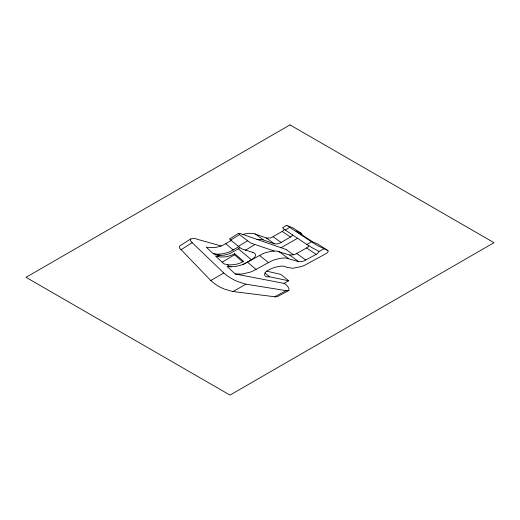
<?xml version="1.0" encoding="UTF-8"?>
<svg xmlns="http://www.w3.org/2000/svg" width="520" height="520" viewBox="0 0 520 520"><rect width="100%" height="100%" fill="white"/><g stroke="black" fill="none" stroke-linecap="round" stroke-linejoin="round"><path stroke-width="0.78" d="M302.022 234.897L301.697 233.603L293.124 228.046A2.009 1.157 0 0 0 292.877 227.91L286.65 225.336L315.315 244.296A154.785 89.362 0 0 0 318.091 245.882L327.652 250.432A1.45 0.839 0 0 1 327.88 250.549L328.263 251.329L327.294 252.733A9.295 5.369 0 0 1 326.358 253.455L304.922 265.122A32.565 18.798 0 0 1 301.308 266.552L292.728 268.294L286.624 267.286A3.133 1.814 0 0 0 286.325 267C282.893 265.219 278.726 266.428 275.184 267.3A26.527 15.314 0 0 0 268.99 269.854C263.692 271.628 262.457 277.894 269.516 276.789L288.776 280.8L284.024 283.374L235.19 273.975L227.039 266.435L230.854 266.78L234.982 266.468A22.126 12.772 0 0 0 237.185 266.091L240.844 265.142A30.648 17.693 0 0 0 244.25 263.913L262.867 253.669A30.511 17.615 0 0 1 265.59 252.661L271.31 251.284L276.322 251.024L289.868 255.067L293.911 254.69A11.622 6.708 0 0 0 296.101 253.844L306.605 247.956A10.101 5.831 0 0 0 308.074 246.928L308.952 245.823M222.17 262.164L234.514 254.787L234.65 253.695L243.614 261.391L240.975 262.697A23.725 13.702 0 0 1 237.718 263.842L235.983 264.284A17.381 10.036 0 0 1 233.656 264.706L228.982 264.888L224.061 263.919L215.41 255.905L220.324 256.978L224.386 256.939A15.977 9.223 0 0 0 227.227 256.49L228.93 256.067A21.639 12.493 0 0 0 232.102 254.976L234.65 253.695M286.683 225.31L282.542 227.786L284.245 229.365L283.517 230.406A8.307 4.797 0 0 1 282.197 231.413L271.518 237.556A8.84 5.103 0 0 1 270.049 237.972L266.584 238.102L253.721 233.513L250.023 233.279L245.609 233.772A18.07 10.433 0 0 0 242.873 234.455M292.597 234.962L291.824 236.041A8.899 5.135 0 0 1 290.485 237.029L280.586 242.775A10.043 5.798 0 0 1 278.48 243.575L277.466 243.815A6.188 3.575 0 0 1 276.731 243.925L274.352 243.808L262.457 239.642L256.939 239.35M285.942 249.438L240.233 233.539L238.518 233.324L239.375 234.507L249.912 242.457A39.188 22.627 0 0 0 251.478 243.315L274.177 250.998M221.162 245.98L197.633 239.363C194.591 237.874 186.752 237.958 192.16 242.665L224.192 273.351L228.189 276.439A62.471 36.069 0 0 0 231.914 278.74L233.513 279.611A50.642 29.237 0 0 0 237.614 281.548L245.505 284.089L286.156 290.647C292.494 291.902 286.988 284.317 284.024 283.374M190.781 238.888L179.751 245.993L179.316 246.916L179.719 248.222L211.192 280.956L215.046 284.05A54.249 31.323 0 0 0 218.699 286.332L220.285 287.19A44.161 25.493 0 0 0 224.386 289.075L232.408 291.44L275.535 296.868L277.401 296.601L288.873 290.511M180.967 249.802L192.16 242.665M238.563 233.298L229.541 239.057L240.519 248.105A33.137 19.13 0 0 0 242.08 248.944L252.974 252.493M230.497 240.188L239.531 234.631M220.227 255.437L213.291 253.721L206.271 247.228L213.337 247.656A18.584 10.725 0 0 0 216.84 247.162L219.609 246.474A24.616 14.216 0 0 0 222.794 245.343L231.017 240.617M238.128 246.487L247.468 240.844M213.291 253.721L217.074 254.189L221.124 253.981A19.793 11.427 0 0 0 223.977 253.513L226.798 252.792A26.468 15.282 0 0 0 230.061 251.628L238.55 246.825M239.857 247.708A17.017 9.822 0 0 1 238.284 248.8L230.263 253.377A21.236 12.259 0 0 1 227.11 254.462L225.42 254.878A15.756 9.094 0 0 1 222.586 255.32L216.964 255.073L218.751 256.711M245.303 250.269L254.67 244.686M284.245 229.365L285.214 230.029L289.425 227.533M210.808 280.553L223.782 272.961M252.967 252.499A4.758 2.75 0 0 1 254.728 253.338C256.471 254.67 255.125 257.049 253.734 258.07A17.459 10.082 0 0 1 251.4 259.727L245.603 263.107A22.022 12.714 0 0 1 242.625 264.55M297.557 238.27L281.008 247.722M235.242 273.988L241.8 274.047L249.197 272.447A33.559 19.377 0 0 0 252.668 271.18L271.914 260.774A33.43 19.299 0 0 1 274.703 259.733L280.527 258.271L285.578 257.933L298.922 261.69L302.478 261.378A11.843 6.838 0 0 0 304.05 260.897L316.394 254.234A10.426 6.019 0 0 0 317.629 253.377L318.734 251.726L323.921 248.853M285.214 230.029L306.82 244.458L311.389 241.865M232.967 291.512L246.044 284.173M274.619 296.79L286.156 290.647M231.023 266.786L229.327 266.422L227.403 264.654M266.87 271.206L280.826 274.404L288.776 280.8M301.379 233.415L296.03 230.997L312.761 241.885L317.909 244.12A1.58 0.916 0 0 1 318.142 244.244L327.88 250.549M306.82 244.458L310.057 246.5A128.141 73.983 0 0 0 313.111 248.268L317.805 250.712A2.477 1.43 0 0 1 318.812 251.719M282.197 231.413L290.485 237.029M306.605 247.956L316.115 254.397M273.156 236.775L281.151 242.463M296.706 253.533L305.864 260.052M286.078 249.503L293.442 254.82M266.312 237.991L274.216 243.763M289.601 254.989L298.668 261.606M255.353 233.968L263.354 239.909M278.974 251.498L288.21 258.356M259.447 255.359L268.385 262.496M238.284 248.8L251.4 259.727M264.986 272.987L269.516 276.789M225.881 243.776L233.233 250.036M247.598 262.256L256.106 269.497M234.514 254.787L242.73 261.878M289.998 124.904L26 277.322L230.003 395.096L494 242.678L289.998 124.904"/></g></svg>
